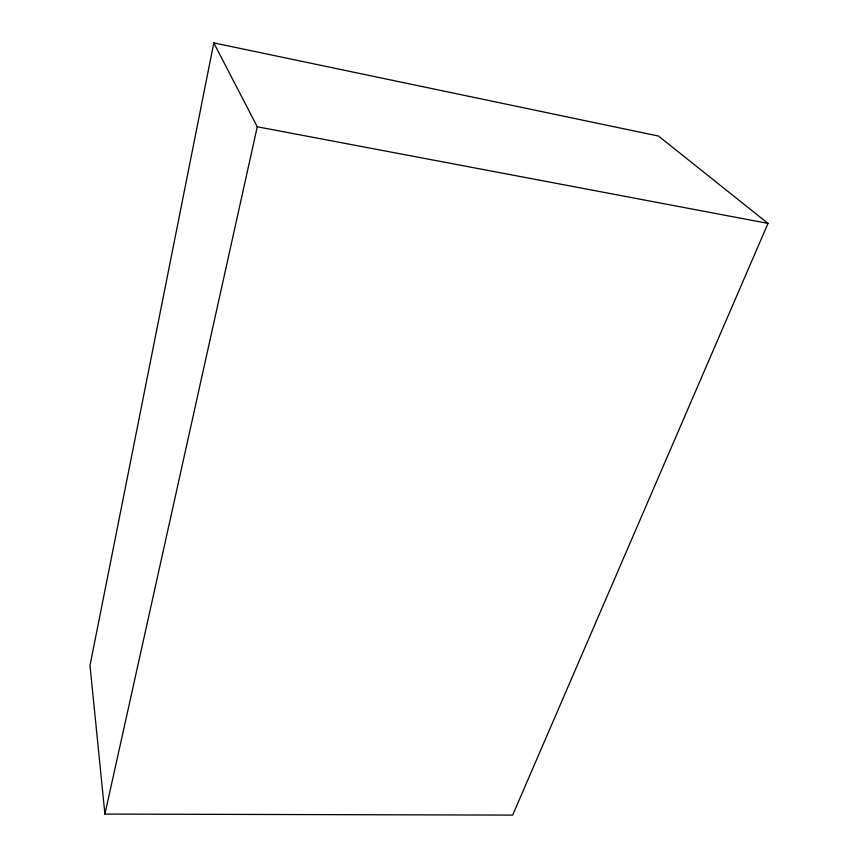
<?xml version="1.0" encoding="UTF-8"?>
<svg xmlns="http://www.w3.org/2000/svg" width="858" height="858" viewBox="0 0 858 858"><rect width="100%" height="100%" fill="white"/><g stroke="black" fill="none" stroke-linecap="round" stroke-linejoin="round"><path stroke-width="1.29" d="M213.792 42.9L89.993 665.508L104.901 814.081L512.666 815.1L768.007 223.402L658.472 136.047L213.792 42.9L257.271 126.78L104.901 814.081M257.271 126.78L768.007 223.402"/></g></svg>
